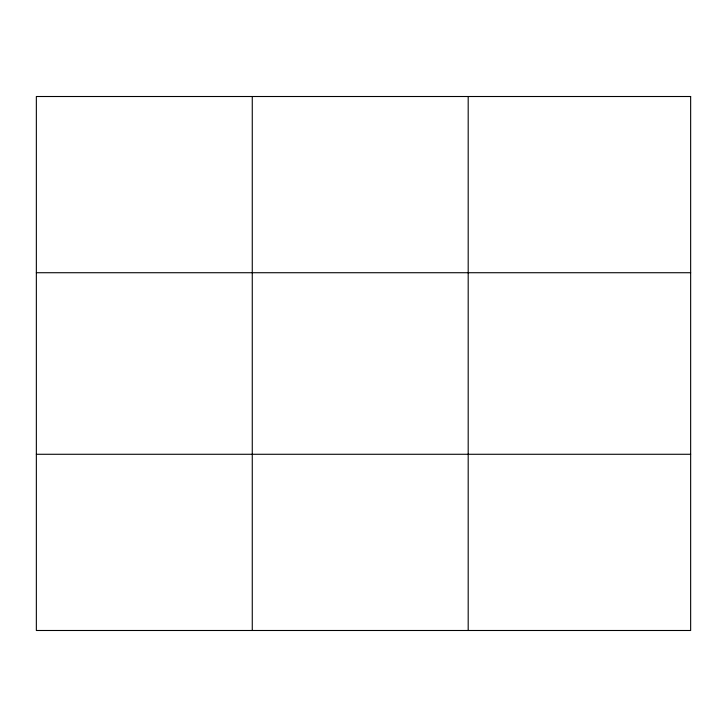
<?xml version="1.0" encoding="UTF-8"?>
<svg xmlns="http://www.w3.org/2000/svg" width="727" height="727" viewBox="0 0 727 727"><rect width="100%" height="100%" fill="white"/><g stroke="black" fill="none" stroke-linecap="round" stroke-linejoin="round"><path stroke-width="1.09" d="M252.269 96.509L252.269 630.491M468.188 96.509L468.188 630.491M36.35 272.725L690.65 272.725M36.35 454.275L690.65 454.275M690.65 96.509L690.65 630.491L36.35 630.491L36.35 96.509L690.65 96.509"/></g></svg>
